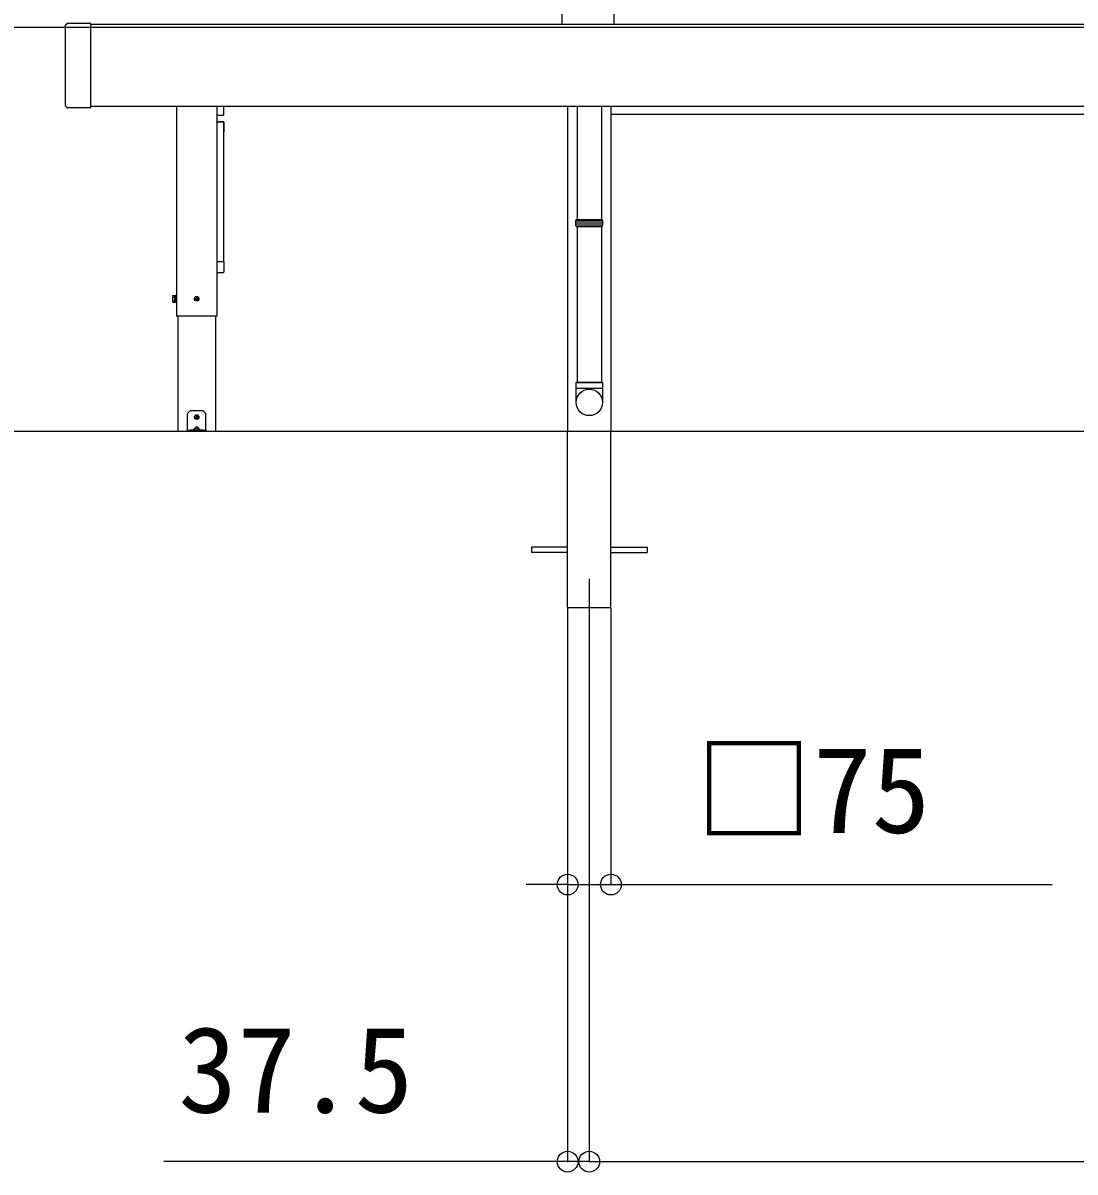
# Model space of a CAD drawing. Units: millimetres, scale not verified. Extents: x -10500 to 10500, y -15600 to 15524.
# Drawn here: x -7623 to -5800, y 6792 to 8782 of the extents above; entities that cross this region are included whole.
import ezdxf
from ezdxf.enums import TextEntityAlignment as Align

# ---------------------------------------------------------------- set-up
doc = ezdxf.new("R2010")
doc.units = ezdxf.units.MM
doc.header["$LTSCALE"] = 80
for name, color, linetype in [('0-3_YKK_12', 2, 'Continuous'), ('0-4_YKK_A1', 4, 'Continuous'), ('0-5_YKK_D', 6, 'Continuous')]:
    doc.layers.add(name, color=color, linetype=linetype)
doc.styles.add('ＭＳ ゴシック', font='')
doc.styles.get('ＭＳ ゴシック').set_extended_font_data('MS Gothic')

msp = doc.modelspace()

# ---------------------------------------------------------------- linework, layer by layer
at = {"layer": '0-3_YKK_12'}
msp.add_line((-6641.8, 7819.5), (-6641.8, 7719.5), dxfattribs=at)
at = {"layer": '0-4_YKK_A1'}
for p, q in [((-6689.3, 10915.91), (-6689.3, 8779.5)), ((-6599.3, 10915.91), (-6599.3, 8779.5)), ((-7548.41, 8779.39), (-7548.51, 8779.29)), ((-7548.41, 8779.39), (-7546.19, 8781.61)), ((-7546.09, 8781.71), (-7546.19, 8781.61)), ((-7545.39, 8782), (-7506.8, 8782)), ((-7505.8, 8781), (-7505.8, 8778.59)), ((-4836.8, 8779.5), (-7505.8, 8779.5)), ((6668.82, 8774.5), (-9281.45, 8774.5)), ((-7548.8, 8638.41), (-7548.8, 8778.59)), ((-7548.51, 8637.71), (-7548.41, 8637.61)), ((-7546.19, 8635.39), (-7548.41, 8637.61)), ((-7546.19, 8635.39), (-7546.09, 8635.29)), ((-7506.8, 8635), (-7545.39, 8635)), ((-4836.8, 8637.5), (-7505.8, 8637.5)), ((-7356.88, 8637.5), (-7356.88, 8274.5)), ((-7356.8, 8637.5), (-7356.8, 8274.5)), ((-7286.8, 8637.5), (-7286.8, 8274.5)), ((-7286.8, 8637.5), (-7286.8, 8274.5)), ((-7286.72, 8637.5), (-7286.72, 8274.5)), ((-7286, 8622.3), (-7275.6, 8622.3)), ((-7274.6, 8623.3), (-7274.6, 8637.5)), ((-6679.3, 8637.5), (-6679.3, 8074.5)), ((-6662.8, 8637.5), (-6662.8, 8441.69)), ((-6620.8, 8637.5), (-6620.8, 8441.69)), ((-6604.3, 8637.5), (-6604.3, 8074.5)), ((-6604.3, 8624.5), (-3039.3, 8624.5)), ((-7275.6, 8611.16), (-7286, 8611.16)), ((-7275.6, 8610.91), (-7286, 8610.91)), ((-7275.8, 8610.54), (-7285.8, 8610.54)), ((-7274.8, 8368.92), (-7274.8, 8609.62)), ((-7274.6, 8610.16), (-7274.6, 8593.01)), ((-6665.3, 8439.69), (-6664.3, 8441.69)), ((-6664.3, 8441.69), (-6619.3, 8441.69)), ((-6618.3, 8439.69), (-6619.3, 8441.69)), ((-6665.3, 8436.18), (-6665.3, 8439.69)), ((-6665.3, 8439.69), (-6618.3, 8439.69)), ((-6665.3, 8431.69), (-6665.3, 8435.21)), ((-6664.3, 8429.69), (-6665.3, 8431.69)), ((-6618.3, 8431.69), (-6665.3, 8431.69)), ((-6664.3, 8429.69), (-6619.3, 8429.69)), ((-6662.8, 8429.69), (-6662.8, 8159.5)), ((-6620.8, 8429.69), (-6620.8, 8159.5)), ((-6619.3, 8429.69), (-6618.3, 8431.69)), ((-6618.3, 8436.18), (-6618.3, 8439.69)), ((-6618.3, 8431.69), (-6618.3, 8435.21)), ((-7286, 8369.29), (-7275.6, 8369.29)), ((-7274.6, 8368.36), (-7274.6, 8368.23)), ((-7274.6, 8368.23), (-7274.6, 8367.7)), ((-7274.6, 8367.7), (-7274.6, 8365.14)), ((-7274.6, 8365.14), (-7274.6, 8353.45)), ((-7286, 8350.21), (-7275.6, 8350.21)), ((-7363.6, 8309.5), (-7363.15, 8310.27)), ((-7363.6, 8309.5), (-7363.6, 8299.5)), ((-7363.15, 8310.27), (-7359.6, 8310.27)), ((-7363.15, 8307.39), (-7359.6, 8307.39)), ((-7363.15, 8301.61), (-7359.6, 8301.61)), ((-7359.6, 8310.27), (-7359.6, 8298.73)), ((-7358.4, 8310.75), (-7356.8, 8310.75)), ((-7324.05, 8305), (-7322.94, 8305.02)), ((-7324.05, 8304), (-7322.94, 8303.98)), ((-7322.94, 8305.02), (-7322.42, 8305.12)), ((-7322.94, 8303.98), (-7322.42, 8303.88)), ((-7322.32, 8305.64), (-7322.42, 8305.12)), ((-7322.32, 8303.36), (-7322.42, 8303.88)), ((-7322.3, 8306.74), (-7322.32, 8305.64)), ((-7322.3, 8302.26), (-7322.32, 8303.36)), ((-7321.3, 8306.74), (-7321.28, 8305.64)), ((-7321.3, 8302.26), (-7321.28, 8303.36)), ((-7321.28, 8305.64), (-7321.18, 8305.12)), ((-7321.28, 8303.36), (-7321.18, 8303.88)), ((-7320.66, 8305.02), (-7321.18, 8305.12)), ((-7320.66, 8303.98), (-7321.18, 8303.88)), ((-7319.56, 8305), (-7320.66, 8305.02)), ((-7319.56, 8304), (-7320.66, 8303.98)), ((-7286.72, 8274.5), (-7356.88, 8274.5)), ((-7354.45, 8274.5), (-7354.45, 8074.5)), ((-7289.15, 8274.5), (-7289.15, 8074.5)), ((-6618.8, 8159.5), (-6664.8, 8159.5)), ((-6664.8, 8159.5), (-6664.8, 8124.84)), ((-6664.8, 8149.5), (-6618.8, 8149.5)), ((-6662.8, 8159.5), (-6620.8, 8159.5)), ((-6618.8, 8159.5), (-6618.8, 8124.84)), ((-7337.8, 8077.5), (-7337.8, 8104.67)), ((-7332.8, 8110.5), (-7337.21, 8106.09)), ((-7310.8, 8110.5), (-7332.8, 8110.5)), ((-7306.39, 8106.09), (-7310.8, 8110.5)), ((-7305.8, 8077.5), (-7305.8, 8104.67)), ((-7324.05, 8100), (-7322.94, 8100.02)), ((-7324.05, 8099), (-7322.94, 8098.98)), ((-7322.94, 8100.02), (-7322.42, 8100.12)), ((-7322.94, 8098.98), (-7322.42, 8098.88)), ((-7322.32, 8100.64), (-7322.42, 8100.12)), ((-7322.32, 8098.36), (-7322.42, 8098.88)), ((-7322.3, 8101.74), (-7322.32, 8100.64)), ((-7322.3, 8097.26), (-7322.32, 8098.36)), ((-7321.3, 8101.74), (-7321.28, 8100.64)), ((-7321.3, 8097.26), (-7321.28, 8098.36)), ((-7321.28, 8100.64), (-7321.18, 8100.12)), ((-7321.28, 8098.36), (-7321.18, 8098.88)), ((-7320.66, 8100.02), (-7321.18, 8100.12)), ((-7320.66, 8098.98), (-7321.18, 8098.88)), ((-7319.56, 8100), (-7320.66, 8100.02)), ((-7319.56, 8099), (-7320.66, 8098.98)), ((6668.82, 8074.5), (-9281.45, 8074.5)), ((-7289.15, 8074.5), (-7354.45, 8074.5)), ((-7337.8, 8077), (-7337.8, 8077.5)), ((-7337.8, 8074.5), (-7337.8, 8077)), ((-7337.8, 8077), (-7337.21, 8077)), ((-7337.21, 8074.5), (-7337.8, 8074.5)), ((-7337.21, 8077), (-7332.8, 8077)), ((-7310.8, 8077), (-7332.8, 8077)), ((-7310.8, 8074.5), (-7332.8, 8074.5)), ((-7323.24, 8081.96), (-7327.7, 8077.5)), ((-7325.8, 8077.92), (-7325.8, 8077.5)), ((-7325.8, 8077.5), (-7317.8, 8077.5)), ((-7325.3, 8077), (-7318.3, 8077)), ((-7315.9, 8077.5), (-7320.36, 8081.96)), ((-7317.8, 8077.92), (-7317.8, 8077.5)), ((-7310.8, 8074.5), (-7310.8, 8077)), ((-7310.8, 8077), (-7306.39, 8077)), ((-7306.39, 8074.5), (-7310.8, 8074.5)), ((-7306.39, 8077), (-7305.8, 8077)), ((-7305.8, 8077.5), (-7305.8, 8077)), ((-6679.3, 7769.5), (-6679.3, 8074.5)), ((-6604.3, 7769.5), (-6604.3, 8074.5)), ((-6679.3, 7874), (-6741.8, 7874)), ((-6741.8, 7874), (-6741.8, 7865)), ((-6679.3, 7865), (-6741.8, 7865)), ((-6604.3, 7874), (-6541.8, 7874)), ((-6604.3, 7865), (-6541.8, 7865)), ((-6541.8, 7874), (-6541.8, 7865)), ((-6679.3, 7769.5), (-6604.3, 7769.5))]:
    msp.add_line(p, q, dxfattribs=at)
for points in [[(-7505.8, 8778.59), (-7505.8, 8638.41), (-7505.8, 8636)], [(-6665.3, 8436.18), (-6665.18, 8436.17), (-6665.03, 8436.17), (-6664.83, 8436.17), (-6664.6, 8436.17), (-6664.33, 8436.17), (-6664.01, 8436.17), (-6663.67, 8436.17), (-6663.28, 8436.16), (-6662.86, 8436.16), (-6662.4, 8436.16), (-6661.91, 8436.16), (-6661.38, 8436.16), (-6660.82, 8436.16), (-6660.23, 8436.16), (-6659.61, 8436.16), (-6658.95, 8436.16), (-6658.27, 8436.16), (-6657.56, 8436.16), (-6656.82, 8436.16), (-6656.06, 8436.16), (-6655.27, 8436.16), (-6654.46, 8436.16), (-6653.63, 8436.16), (-6652.78, 8436.16), (-6651.91, 8436.16), (-6651.02, 8436.16), (-6649.2, 8436.16), (-6647.34, 8436.16), (-6645.43, 8436.16), (-6641.56, 8436.17), (-6639.62, 8436.17), (-6637.7, 8436.18), (-6635.81, 8436.18), (-6633.96, 8436.18), (-6632.16, 8436.18), (-6631.28, 8436.18), (-6630.43, 8436.19), (-6629.59, 8436.19), (-6628.77, 8436.19)], [(-6664.01, 8435.22), (-6664.32, 8435.22), (-6664.59, 8435.21), (-6664.83, 8435.21), (-6665.02, 8435.21), (-6665.18, 8435.21), (-6665.3, 8435.21)], [(-6618.3, 8435.19), (-6624.19, 8435.19), (-6627.14, 8435.19), (-6627.91, 8435.2), (-6628.71, 8435.2), (-6629.52, 8435.2), (-6630.36, 8435.2), (-6631.21, 8435.2), (-6632.09, 8435.2), (-6632.98, 8435.2), (-6633.88, 8435.2), (-6635.74, 8435.21), (-6637.63, 8435.21), (-6639.55, 8435.21), (-6641.49, 8435.21), (-6645.37, 8435.22), (-6647.28, 8435.22), (-6649.15, 8435.23), (-6650.07, 8435.23), (-6650.97, 8435.23), (-6651.86, 8435.23), (-6652.73, 8435.23), (-6653.59, 8435.23), (-6654.42, 8435.23), (-6655.23, 8435.23), (-6656.02, 8435.23), (-6656.79, 8435.23), (-6657.53, 8435.23), (-6658.24, 8435.23), (-6658.92, 8435.23), (-6659.58, 8435.23), (-6660.2, 8435.23), (-6660.8, 8435.23), (-6661.36, 8435.22), (-6661.89, 8435.22), (-6662.38, 8435.22), (-6662.84, 8435.22), (-6663.27, 8435.22), (-6663.66, 8435.22), (-6664.01, 8435.22)], [(-6628.77, 8436.19), (-6627.98, 8436.19), (-6627.22, 8436.19), (-6624.24, 8436.19), (-6618.3, 8436.2)], [(-7274.6, 8353.45), (-7274.6, 8351.4), (-7274.6, 8351.21)], [(-7356.8, 8298.25), (-7358.4, 8298.25), (-7358.4, 8310.75)], [(-7363.6, 8299.5), (-7363.15, 8298.73), (-7359.6, 8298.73)], [(-7332.8, 8077), (-7332.8, 8074.5), (-7337.21, 8074.5)], [(-7305.8, 8077), (-7305.8, 8074.5), (-7306.39, 8074.5)]]:
    msp.add_lwpolyline(points, dxfattribs=at)
msp.add_lwpolyline([(-7359.6, 8310.25), (-7358.4, 8310.25), (-7358.4, 8298.75), (-7359.6, 8298.75)], close=True, dxfattribs=at)
for centre, radius in [((-7321.8, 8304.5), 4), ((-7319.68, 8302.38), 0.3), ((-6641.71, 8124.84), 22.91), ((-7321.8, 8099.5), 4), ((-7319.68, 8097.38), 0.3)]:
    msp.add_circle(centre, radius, dxfattribs=at)
for centre, radius, start, end in [((-7547.8, 8778.59), 1, 135, 180), ((-7545.39, 8781), 1, 90, 135), ((-7506.8, 8781), 1, 0, 90), ((-7547.8, 8638.41), 1, 180, 225), ((-7545.39, 8636), 1, 225, 270), ((-7506.8, 8636), 1, 270, 0), ((-7286, 8623.3), 1, 223.92867, 270), ((-7275.6, 8623.3), 1, 270, 0), ((-7286, 8610.16), 1, 90, 136.07133), ((-7286.01, 8609.89), 1.03, 89.33234, 133.67747), ((-7285.84, 8609.58), 0.964, 87.79679, 156.39643), ((-7275.76, 8609.58), 0.964, 2.3873, 92.20321), ((-7275.6, 8610.16), 1, 0, 90), ((-7275.56, 8609.95), 0.964, 2.3873, 92.20321), ((-7275.48, 8593.01), 0.881, 320.61871, 359.66491), ((-6665.3, 8435.69), 0.5, 285.49629, 74.51275), ((-6618.3, 8435.69), 0.5, 105.48725, 254.50371), ((-7286.04, 8368.32), 0.964, 87.79679, 135.1392), ((-7275.56, 8368.32), 0.964, 2.3873, 92.20321), ((-7286, 8351.21), 1, 223.92867, 270), ((-7275.6, 8351.21), 1, 270, 0), ((-7361.04, 8308.83), 2.56, 145.61708, 214.38292), ((-7354.05, 8304.5), 9.55, 162.41276, 197.58724), ((-7361.04, 8300.17), 2.56, 145.61708, 214.38292), ((-7321.8, 8304.5), 2.3, 167.44414, 192.55586), ((-7321.8, 8304.5), 2.3, 77.44414, 102.55586), ((-7321.8, 8304.5), 2.3, 257.44414, 282.55586), ((-7321.8, 8304.5), 2.3, 347.44414, 12.55586), ((-7335.8, 8104.67), 2, 135, 180), ((-7307.8, 8104.67), 2, 0, 45), ((-7321.8, 8099.5), 2.3, 167.44414, 192.55586), ((-7321.8, 8099.5), 2.3, 77.44414, 102.55586), ((-7321.8, 8099.5), 2.3, 257.44414, 282.55586), ((-7321.8, 8099.5), 2.3, 347.44414, 12.55586), ((-7324.8, 8077.92), 1, 126.03188, 180), ((-7325.3, 8077.5), 0.5, 180, 270), ((-7321.8, 8073.8), 6.1, 53.96812, 126.03188), ((-7318.3, 8077.5), 0.5, 270, 0), ((-7318.8, 8077.92), 1, 0, 53.96812)]:
    msp.add_arc(centre, radius, start, end, dxfattribs=at)
for centre, major_axis, ratio, start_param, end_param in [((-7321.8, 8079.07), (0, -3.54), 0.707107, 2.5261129, 3.7570724), ((-7327.2, 8077.5), (0.688, 0.425), 0.381966, 2.1243707, 3.695167), ((-7316.4, 8077.5), (0.688, -0.425), 0.381966, 5.7296109, 7.3004073)]:
    msp.add_ellipse(centre, major_axis=major_axis, ratio=ratio, start_param=start_param, end_param=end_param, dxfattribs=at)
at = {"layer": '0-5_YKK_D'}
for p, q in [((-6679.3, 7768.5), (-6679.3, 6808.5)), ((-6679.3, 7768.5), (-6679.3, 7288.5)), ((-6604.3, 7768.5), (-6604.3, 7288.5)), ((-6641.8, 7718.5), (-6641.8, 6808.5)), ((-6641.8, 7718.5), (-6641.8, 6808.5)), ((-6679.3, 7289.5), (-6751.3, 7289.5)), ((-6679.3, 7289.5), (-6604.3, 7289.5)), ((-6604.3, 7289.5), (-5840.16, 7289.5)), ((-6679.3, 6809.5), (-7378.53, 6809.5)), ((-6641.8, 6809.5), (-6679.3, 6809.5)), ((-6641.8, 6809.5), (-3001.8, 6809.5)), ((-6641.8, 6809.5), (-6569.8, 6809.5))]:
    msp.add_line(p, q, dxfattribs=at)
for centre in [(-6679.3, 7289.5), (-6604.3, 7289.5), (-6679.3, 6809.5), (-6641.8, 6809.5), (-6641.8, 6809.5)]:
    msp.add_circle(centre, 18, dxfattribs=at)

# ---------------------------------------------------------------- texts
at = {"layer": '0-5_YKK_D', "style": 'ＭＳ ゴシック'}
for s, p in [('□75', (-6458.55, 7334.14)), ('37.5', (-7353.6, 6849.5))]:
    msp.add_text(s, height=149.6, dxfattribs=at).set_placement(p, align=Align.BOTTOM_LEFT)

doc.saveas('drawing.dxf')
